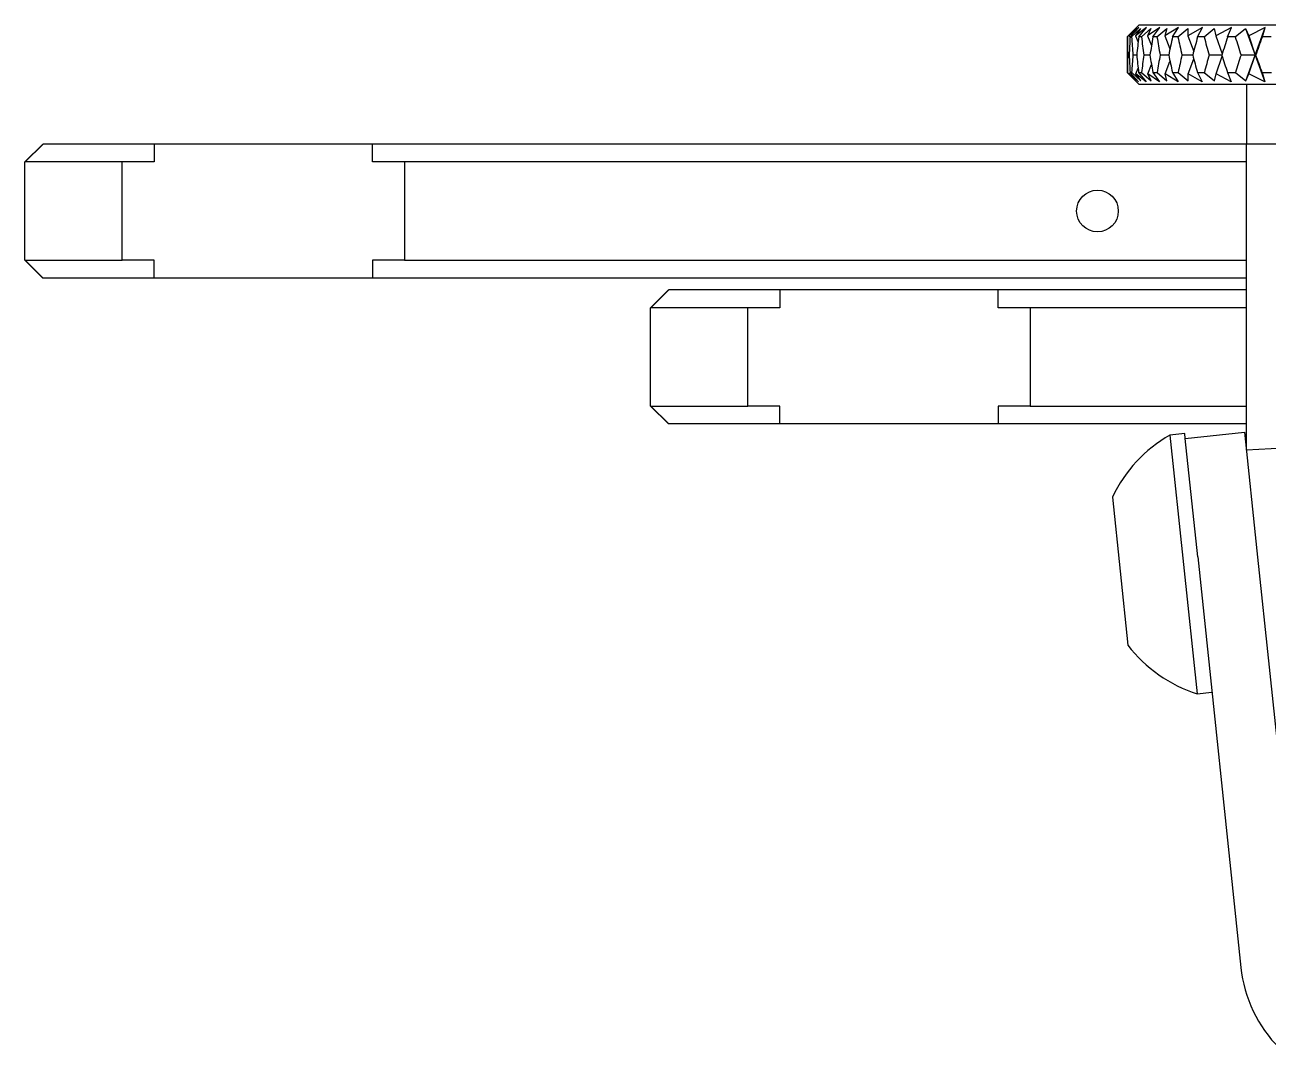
# Model space of a CAD drawing. Header units: inches. Extents: x 2.2 to 21.4, y 0.2 to 16.
# Drawn here: x 6.63 to 8.717, y 11.375 to 13.093 of the extents above; entities that cross this region are included whole.
import ezdxf

# ---------------------------------------------------------------- set-up
doc = ezdxf.new("R2010")
doc.units = ezdxf.units.IN
doc.header["$MEASUREMENT"] = 0

msp = doc.modelspace()

# ---------------------------------------------------------------- linework, layer by layer
at = {"color": 7, "linetype": 'Continuous', "lineweight": 25}
for p, q in [((8.5002, 13.0932), (8.4802, 13.0732)), ((8.4804, 13.0732), (8.4948, 13.0873)), ((8.4994, 13.0888), (8.4835, 13.0748)), ((8.4948, 13.0873), (8.4835, 13.0748)), ((8.485, 13.0732), (8.4994, 13.0888)), ((8.4875, 13.0732), (8.5026, 13.0873)), ((8.5124, 13.0888), (8.4941, 13.0748)), ((8.5026, 13.0873), (8.4941, 13.0748)), ((8.4994, 13.0732), (8.5124, 13.0888)), ((8.5002, 13.0932), (9.009, 13.0932)), ((8.5041, 13.0732), (8.5199, 13.0873)), ((8.5347, 13.0888), (8.5141, 13.0748)), ((8.5199, 13.0873), (8.5141, 13.0748)), ((8.5232, 13.0732), (8.5347, 13.0888)), ((8.53, 13.0732), (8.5465, 13.0873)), ((8.5661, 13.0888), (8.5435, 13.0748)), ((8.5465, 13.0873), (8.5435, 13.0748)), ((8.5563, 13.0732), (8.5661, 13.0888)), ((8.5652, 13.0732), (8.582, 13.0873)), ((8.6063, 13.0888), (8.5819, 13.0748)), ((8.582, 13.0873), (8.5819, 13.0748)), ((8.5982, 13.0732), (8.6063, 13.0888)), ((8.6091, 13.0732), (8.6262, 13.0873)), ((8.6262, 13.0873), (8.6289, 13.0748)), ((8.6549, 13.0888), (8.6289, 13.0748)), ((8.6487, 13.0732), (8.6549, 13.0888)), ((8.6615, 13.0732), (8.6785, 13.0873)), ((8.6785, 13.0873), (8.6842, 13.0748)), ((8.6785, 13.0873), (8.6948, 13.0425)), ((8.7115, 13.0888), (8.6842, 13.0748)), ((8.6948, 13.0425), (8.7115, 13.0888)), ((8.7071, 13.0732), (8.7115, 13.0888)), ((8.4802, 13.0732), (8.4802, 13.0132)), ((8.4804, 13.0732), (8.4802, 13.0732)), ((8.4835, 13.0748), (8.4849, 13.0715)), ((8.4875, 13.0732), (8.485, 13.0732)), ((8.4941, 13.0748), (8.4984, 13.0643)), ((8.5041, 13.0732), (8.4994, 13.0732)), ((8.5141, 13.0748), (8.5208, 13.0583)), ((8.53, 13.0732), (8.5232, 13.0732)), ((8.5435, 13.0748), (8.5519, 13.0532)), ((8.5652, 13.0732), (8.5563, 13.0732)), ((8.5819, 13.0748), (8.5917, 13.0486)), ((8.6091, 13.0732), (8.5982, 13.0732)), ((8.6289, 13.0748), (8.6396, 13.0444)), ((8.6615, 13.0732), (8.6487, 13.0732)), ((8.6842, 13.0748), (8.6948, 13.0425)), ((8.7217, 13.0732), (8.7071, 13.0732)), ((8.4834, 13.0425), (8.4809, 13.0425)), ((8.4961, 13.0425), (8.4896, 13.0425)), ((8.5182, 13.0425), (8.5078, 13.0425)), ((8.5496, 13.0425), (8.5353, 13.0425)), ((8.59, 13.0425), (8.572, 13.0425)), ((8.639, 13.0425), (8.6174, 13.0425)), ((8.6293, 13.0111), (8.6396, 13.0405)), ((8.6948, 13.0425), (8.6711, 13.0425)), ((8.6791, 12.9991), (8.6948, 13.0425)), ((8.6845, 13.0111), (8.6948, 13.0425)), ((8.6948, 13.0425), (8.696, 13.0425)), ((8.6948, 13.0425), (8.711, 12.9976)), ((8.4945, 13.0111), (8.4984, 13.0206)), ((8.5146, 13.0111), (8.5208, 13.0266)), ((8.5439, 13.0111), (8.5519, 13.0318)), ((8.5823, 13.0111), (8.5917, 13.0363)), ((8.4802, 13.0132), (8.5002, 12.9932)), ((8.4802, 13.0132), (8.4804, 13.0132)), ((8.4804, 13.0132), (8.4949, 12.9991)), ((8.484, 13.0111), (8.4849, 13.0134)), ((8.4949, 12.9991), (8.484, 13.0111)), ((8.4993, 12.9976), (8.484, 13.0111)), ((8.4849, 13.0132), (8.4993, 12.9976)), ((8.4849, 13.0132), (8.4876, 13.0132)), ((8.4876, 13.0132), (8.5028, 12.9991)), ((8.5028, 12.9991), (8.4945, 13.0111)), ((8.5122, 12.9976), (8.4945, 13.0111)), ((8.4992, 13.0132), (8.5122, 12.9976)), ((8.4992, 13.0132), (8.5042, 13.0132)), ((8.5042, 13.0132), (8.5202, 12.9991)), ((8.5202, 12.9991), (8.5146, 13.0111)), ((8.5344, 12.9976), (8.5146, 13.0111)), ((8.523, 13.0132), (8.5344, 12.9976)), ((8.523, 13.0132), (8.5303, 13.0132)), ((8.5303, 13.0132), (8.5468, 12.9991)), ((8.5468, 12.9991), (8.5439, 13.0111)), ((8.5658, 12.9976), (8.5439, 13.0111)), ((8.556, 13.0132), (8.5658, 12.9976)), ((8.556, 13.0132), (8.5655, 13.0132)), ((8.5655, 13.0132), (8.5824, 12.9991)), ((8.5824, 12.9991), (8.5823, 13.0111)), ((8.6059, 12.9976), (8.5823, 13.0111)), ((8.5978, 13.0132), (8.6059, 12.9976)), ((8.5978, 13.0132), (8.6095, 13.0132)), ((8.6095, 13.0132), (8.6266, 12.9991)), ((8.6266, 12.9991), (8.6293, 13.0111)), ((8.6545, 12.9976), (8.6293, 13.0111)), ((8.6482, 13.0132), (8.6545, 12.9976)), ((8.6482, 13.0132), (8.662, 13.0132)), ((8.662, 13.0132), (8.6791, 12.9991)), ((8.6791, 12.9991), (8.6845, 13.0111)), ((8.711, 12.9976), (8.6845, 13.0111)), ((8.7066, 13.0132), (8.711, 12.9976)), ((8.7066, 13.0132), (8.7222, 13.0132)), ((8.6802, 12.9932), (8.5002, 12.9932)), ((8.6802, 12.9932), (8.6802, 12.8932)), ((8.8052, 12.9932), (8.6802, 12.9932)), ((6.6302, 12.8632), (6.6602, 12.8932)), ((6.6609, 12.8932), (6.6307, 12.8632)), ((6.6602, 12.8932), (6.6609, 12.8932)), ((6.8469, 12.8932), (6.6609, 12.8932)), ((7.2135, 12.8932), (6.8469, 12.8932)), ((6.8469, 12.8932), (6.8469, 12.8632)), ((7.2135, 12.8632), (7.2135, 12.8932)), ((8.6802, 12.8932), (7.2135, 12.8932)), ((8.8052, 12.8932), (8.6802, 12.8932)), ((8.6802, 12.3792), (8.6802, 12.8932)), ((6.6307, 12.8632), (6.6302, 12.8632)), ((6.6302, 12.6982), (6.6302, 12.8632)), ((6.7302, 12.8632), (6.6307, 12.8632)), ((6.7933, 12.8632), (6.7302, 12.8632)), ((6.7933, 12.6982), (6.7933, 12.8632)), ((6.8469, 12.8632), (6.7933, 12.8632)), ((7.267, 12.8632), (7.2135, 12.8632)), ((7.267, 12.8632), (7.267, 12.6982)), ((8.6802, 12.8632), (7.267, 12.8632)), ((6.6302, 12.6982), (6.6307, 12.6982)), ((6.6602, 12.6682), (6.6302, 12.6982)), ((6.6307, 12.6982), (6.7302, 12.6982)), ((6.6609, 12.6682), (6.6307, 12.6982)), ((6.7302, 12.6982), (6.7933, 12.6982)), ((6.8469, 12.6982), (6.7933, 12.6982)), ((6.8469, 12.6682), (6.8469, 12.6982)), ((7.267, 12.6982), (7.2135, 12.6982)), ((7.2135, 12.6982), (7.2135, 12.6682)), ((7.267, 12.6982), (8.6802, 12.6982)), ((6.6609, 12.6682), (6.6602, 12.6682)), ((6.8469, 12.6682), (6.6609, 12.6682)), ((7.2135, 12.6682), (6.8469, 12.6682)), ((8.6802, 12.6682), (7.2135, 12.6682)), ((7.6802, 12.6182), (7.7102, 12.6482)), ((7.7109, 12.6482), (7.6807, 12.6182)), ((7.7102, 12.6482), (7.7109, 12.6482)), ((7.8969, 12.6482), (7.7109, 12.6482)), ((8.2635, 12.6482), (7.8969, 12.6482)), ((7.8969, 12.6482), (7.8969, 12.6182)), ((8.2635, 12.6182), (8.2635, 12.6482)), ((8.6802, 12.6482), (8.2635, 12.6482)), ((7.6807, 12.6182), (7.6802, 12.6182)), ((7.6802, 12.4532), (7.6802, 12.6182)), ((7.7802, 12.6182), (7.6807, 12.6182)), ((7.8433, 12.6182), (7.7802, 12.6182)), ((7.8433, 12.4532), (7.8433, 12.6182)), ((7.8969, 12.6182), (7.8433, 12.6182)), ((8.317, 12.6182), (8.2635, 12.6182)), ((8.317, 12.6182), (8.317, 12.4532)), ((8.6802, 12.6182), (8.317, 12.6182)), ((7.6802, 12.4532), (7.6807, 12.4532)), ((7.7102, 12.4232), (7.6802, 12.4532)), ((7.6807, 12.4532), (7.7802, 12.4532)), ((7.7109, 12.4232), (7.6807, 12.4532)), ((7.7802, 12.4532), (7.8433, 12.4532)), ((7.8969, 12.4532), (7.8433, 12.4532)), ((7.8969, 12.4232), (7.8969, 12.4532)), ((8.317, 12.4532), (8.2635, 12.4532)), ((8.2635, 12.4532), (8.2635, 12.4232)), ((8.317, 12.4532), (8.6802, 12.4532)), ((7.7109, 12.4232), (7.7102, 12.4232)), ((7.8969, 12.4232), (7.7109, 12.4232)), ((8.2635, 12.4232), (7.8969, 12.4232)), ((8.6802, 12.4232), (8.2635, 12.4232)), ((8.5767, 12.4074), (8.5518, 12.4047)), ((8.5518, 12.4047), (8.5746, 12.1874)), ((8.5775, 12.3989), (8.5767, 12.4074)), ((8.5775, 12.3989), (8.677, 12.4094)), ((8.5985, 12.2), (8.5775, 12.3989)), ((8.677, 12.4094), (8.6979, 12.2105)), ((8.8052, 12.3858), (8.6802, 12.3792)), ((8.4552, 12.3006), (8.4682, 12.1763)), ((8.6979, 12.2105), (8.7703, 11.5215)), ((8.5746, 12.1874), (8.5975, 11.9701)), ((8.5985, 12.2), (8.6709, 11.5111)), ((8.4682, 12.1763), (8.4813, 12.0519)), ((8.5975, 11.9701), (8.6223, 11.9728))]:
    msp.add_line(p, q, dxfattribs=at)
msp.add_circle((8.4302, 12.7807), 0.035, dxfattribs=at)
for centre, radius, start, end in [((8.6707, 12.1975), 0.2389, 119.8462, 154.4498), ((8.6707, 12.1975), 0.2389, 217.5502, 252.1538), ((8.8946, 11.5346), 0.225, 186, 225)]:
    msp.add_arc(centre, radius, start, end, dxfattribs=at)
for centre, major_axis, ratio, start_param, end_param in [((9.4802, 15.3395), (0.79, 2.9418), 0.208406, 2.504289, 2.520784), ((9.4802, 15.438), (0.881, 2.943), 0.160773, 2.550577, 2.568285), ((9.4802, 15.3395), (0.7273, 2.9415), 0.233324, 2.506006, 2.522502), ((9.4802, 15.438), (0.9206, 2.9438), 0.132692, 2.543956, 2.561664), ((9.4802, 15.3395), (0.6562, 2.9416), 0.256532, 2.505542, 2.522037), ((9.4802, 15.438), (0.952, 2.9447), 0.103925, 2.536073, 2.55378), ((9.4802, 15.3395), (0.5768, 2.942), 0.277665, 2.502762, 2.519258), ((9.4802, 15.438), (0.9755, 2.9455), 0.074656, 2.527207, 2.544915), ((9.4802, 15.3395), (0.4895, 2.9428), 0.296324, 2.497626, 2.514121), ((9.4802, 15.438), (0.9912, 2.946), 0.045046, 2.517641, 2.535348), ((9.4802, 15.3395), (0.3948, 2.9438), 0.312097, 2.490215, 2.506711), ((9.4802, 15.438), (0.999, 2.9463), 0.015239, 2.507653, 2.525361), ((9.4802, 15.3395), (0.2939, 2.9448), 0.324586, 2.480758, 2.497253), ((9.4802, 15.438), (0.9991, 2.9463), 0.014635, 3.767954, 3.785661), ((9.4802, 10.7454), (-0.79, 2.9418), 0.208406, 0.620808, 0.63651), ((9.4802, 10.6469), (-0.881, 2.943), 0.160773, 0.573308, 0.590164), ((9.4802, 10.7454), (-0.7273, 2.9415), 0.233324, 0.619091, 0.634792), ((9.4802, 10.6469), (-0.9206, 2.9438), 0.132692, 0.579929, 0.596786), ((9.4802, 10.7454), (-0.6562, 2.9416), 0.256532, 0.619555, 0.635256), ((9.4802, 10.6469), (-0.952, 2.9447), 0.103925, 0.587813, 0.604669), ((9.4802, 10.7454), (-0.5768, 2.942), 0.277665, 0.622335, 0.638036), ((9.4802, 10.6469), (-0.9755, 2.9455), 0.074656, 0.596678, 0.613535), ((9.4802, 10.7454), (-0.4895, 2.9428), 0.296324, 0.627471, 0.643172), ((9.4802, 10.6469), (-0.9912, 2.946), 0.045046, 0.606245, 0.623101), ((9.4802, 10.7454), (-0.3948, 2.9438), 0.312097, 0.634882, 0.650583), ((9.4802, 10.6469), (-0.999, 2.9463), 0.015239, 0.616232, 0.633088), ((9.4802, 10.7454), (-0.2939, 2.9448), 0.324586, 0.64434, 0.660041), ((9.4802, 10.6469), (-0.9991, 2.9463), 0.014635, 5.639968, 5.656824)]:
    msp.add_ellipse(centre, major_axis=major_axis, ratio=ratio, start_param=start_param, end_param=end_param, dxfattribs=at)

doc.saveas('drawing.dxf')
